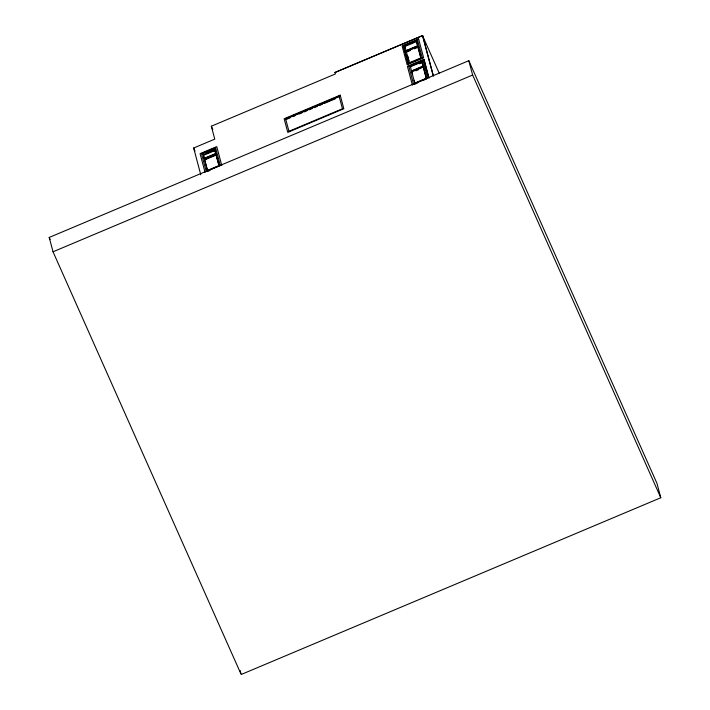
<?xml version="1.0" encoding="UTF-8"?>
<svg xmlns="http://www.w3.org/2000/svg" width="710" height="710" viewBox="0 0 710 710"><rect width="100%" height="100%" fill="white"/><g stroke="black" fill="none" stroke-linecap="round" stroke-linejoin="round"><path stroke-width="1.06" d="M334.845 72.571L422.512 35.642L439.17 73.077M200.779 174.784L193.661 148.017L214.766 139.124L211.332 126.211L335.413 73.946L335.014 72.429L422.681 35.5L433.411 75.819M410.495 50.428L406.644 52.043L406.12 50.863L417.658 46.008L420.826 57.909L409.288 62.773L404.78 45.839L416.317 40.985L416.85 42.165M405.046 46.434L416.584 41.571L417.862 46.354L410.167 49.593M406.058 50.623L417.595 45.768L416.317 40.985M406.386 51.457L417.924 46.594L421.092 58.495M414.338 48.804L417.223 47.588M214.402 148.674L215.68 153.458L204.143 158.321L202.874 153.537L214.402 148.674L215.946 153.679M289.103 131.767L285.553 118.703L339.06 96.169L339.451 97.048M414.968 83.718L410.202 66.199L421.74 61.335L423.009 66.119L411.472 70.982M285.748 119.147L339.256 96.604M410.46 66.784L421.997 61.93L423.275 66.713L413.664 70.76M207.027 152.65L215.068 149.269M289.982 117.887L285.944 119.591L285.553 118.703M293.008 116.617L295.032 115.765M299.07 114.062L302.096 112.783M304.12 111.94L307.146 110.662M309.161 109.81L312.196 108.532M314.211 107.68L317.237 106.411M319.26 105.559L322.287 104.281M324.31 103.429L335.413 98.752M204.418 158.543L203.397 154.718L214.935 149.854M419.379 63.731L422.264 62.515M206.947 153.369L209.885 152.135M211.855 151.301L214.802 150.067M203.459 155.375L215.529 150.289M411.534 71.222L423.071 66.358L423.604 67.539M215.778 153.821L218.911 165.599L207.373 170.462L204.24 158.676L215.778 153.821L219.15 165.714M411.8 71.808L423.337 66.953L426.24 77.86M205.634 159.093L215.245 155.046M415.909 70.778L418.793 69.571M207.613 170.569L204.764 159.856L216.301 155.002M288.908 131.323L342.415 108.79M414.702 83.123L426.24 78.269L423.071 66.358M49.212 237.442L468.813 60.687L656.972 483.386L660.788 497.745L241.187 674.5L53.028 251.793L49.212 237.442L50.108 239.465M423.621 80.07L426.506 78.854M207.045 171.66L209.991 170.418M414.374 84.33L417.302 83.097M53.028 251.793L472.638 75.038L468.813 60.687M472.638 75.038L660.788 497.745M404.78 45.839L405.312 47.02M410.202 66.199L410.726 67.379M211.332 126.211L212.796 129.495M202.874 153.537L203.397 154.718M204.24 158.676L204.764 159.856M206.379 167.809L207.728 170.844M193.661 148.017L195.01 151.052M422.512 35.642L433.242 75.961M429.044 78.153L424.03 59.312L407.407 66.314L412.412 85.156M423.852 59.454L428.591 77.248M407.7 56.01L409.022 60.971M412.066 72.402L412.59 74.39M414.178 80.336L414.702 82.325M403.502 45.795L408.277 63.731M339.06 96.169L342.611 109.233M221.777 165.457L216.763 146.615L200.069 153.644L205.084 172.486M240.095 670.4L240.912 673.471M418.598 38.908L402.108 45.848L407.132 64.743L423.621 57.794L418.598 38.908M417.453 39.92L403.386 45.901L408.143 63.785L422.228 57.856L417.453 39.92M215.556 147.662L201.471 153.591L206.228 171.474L220.313 165.545L215.556 147.662M340.205 95.149L284.151 118.765L287.763 132.344L343.817 108.728L340.205 95.149M422.885 60.323L408.8 66.252L413.557 84.135L427.642 78.207L422.885 60.323"/></g></svg>
